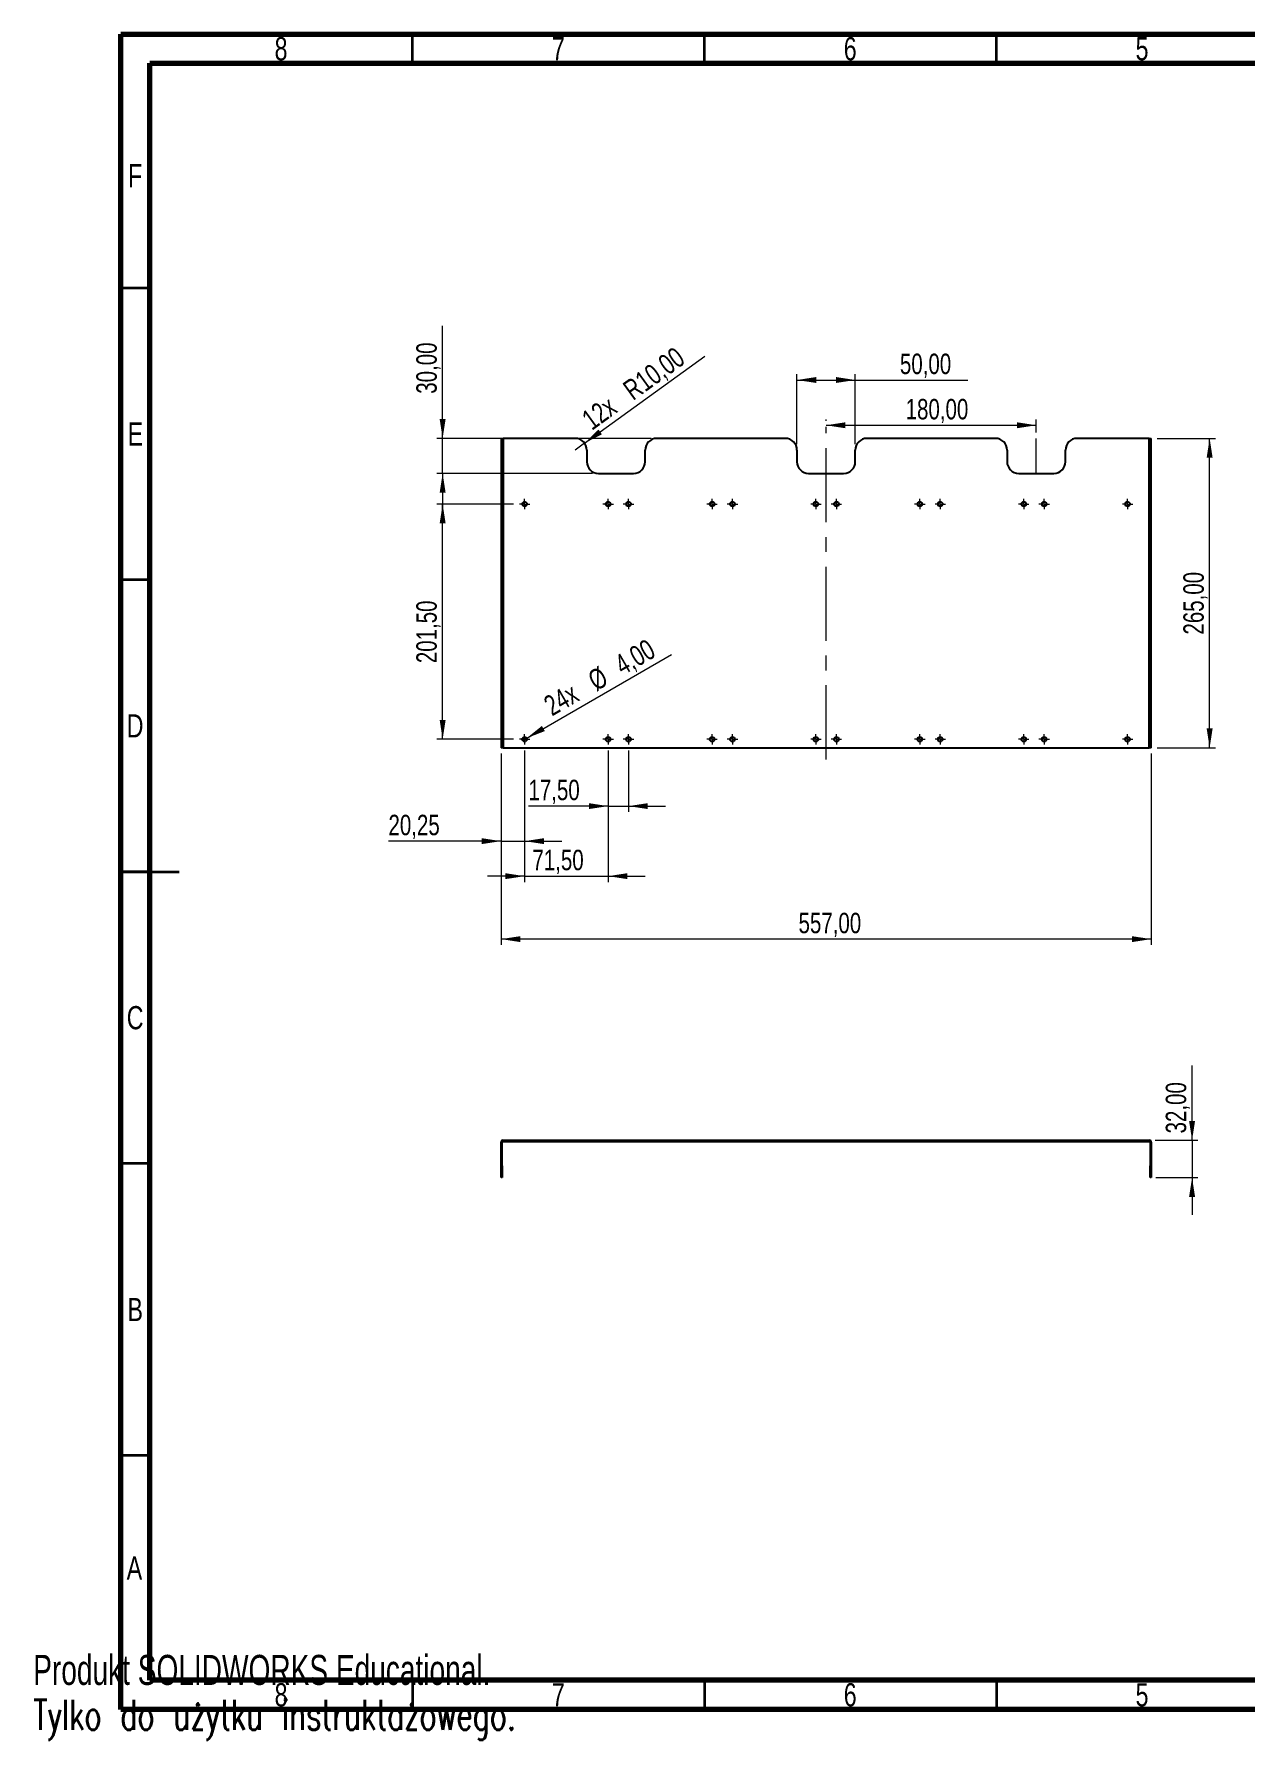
# Model space of a CAD drawing. Header units: millimetres. Extents: x 0 to 415, y 0 to 292.
# Drawn here: x 0.2 to 207.6, y -0.2 to 292 of the extents above; entities that cross this region are included whole.
import ezdxf

# ---------------------------------------------------------------- set-up
doc = ezdxf.new("R2010")
doc.units = ezdxf.units.MM
doc.linetypes.add('CENTERX2', pattern=[20.32, 12.7, -2.54, 2.54, -2.54])
doc.styles.add('SLDTEXTSTYLE0', font='TXT', dxfattribs={"width": 0.75})
doc.styles.add('SLDTEXTSTYLE4', font='TXT', dxfattribs={"width": 0.7})
doc.styles.add('SLDTEXTSTYLE5', font='TXT', dxfattribs={"width": 0.7, "bigfont": 'bigfont'})
doc.dimstyles.new('SLDDIMSTYLE0', dxfattribs={"dimtxt": 3.5, "dimasz": 3.302, "dimexe": 0, "dimexo": 0.0625, "dimgap": 0.875, "dimtad": 1, "dimlfac": 5, "dimrnd": 1e-09, "dimzin": 12, "dimdsep": 46, "dimtxsty": 'SLDTEXTSTYLE0', "dimsah": 1, "dimcen": 0.09, "dimadec": 0, "dimazin": 3, "dimtfac": 1, "dimtmove": 0, "dimatfit": 0, "dimfxl": 1, "dimfrac": 2, "dimtolj": 1, "dimtzin": 12, "dimarcsym": 0})
doc.dimstyles.new('SLDDIMSTYLE1', dxfattribs={"dimtxt": 3.5, "dimasz": 3.302, "dimexe": 0, "dimexo": 0.0625, "dimgap": 0.875, "dimtad": 1, "dimlfac": 5, "dimrnd": 1e-09, "dimzin": 12, "dimdsep": 46, "dimtxsty": 'SLDTEXTSTYLE0', "dimsah": 1, "dimcen": 0.09, "dimadec": 0, "dimazin": 3, "dimtfac": 1, "dimtofl": 0, "dimtmove": 0, "dimatfit": 3, "dimfxl": 1, "dimfrac": 2, "dimtolj": 1, "dimtzin": 12, "dimarcsym": 0})
doc.dimstyles.new('SLDDIMSTYLE2', dxfattribs={"dimtxt": 3.5, "dimasz": 3.302, "dimexe": 0, "dimexo": 0.0625, "dimgap": 0.875, "dimtad": 1, "dimlfac": 5, "dimrnd": 1e-09, "dimzin": 12, "dimdsep": 46, "dimtxsty": 'SLDTEXTSTYLE0', "dimblk1": 'NONE', "dimsah": 1, "dimcen": 0, "dimadec": 0, "dimazin": 3, "dimtfac": 1, "dimtmove": 0, "dimatfit": 3, "dimldrblk": 'NONE', "dimfxl": 1, "dimfrac": 2, "dimtolj": 1, "dimtzin": 12, "dimarcsym": 0})
doc.dimstyles.new('SLDDIMSTYLE3', dxfattribs={"dimtxt": 3.5, "dimasz": 3.302, "dimexe": 0, "dimexo": 0.0625, "dimgap": 0.875, "dimtad": 1, "dimlfac": 5, "dimrnd": 1e-09, "dimzin": 12, "dimdsep": 46, "dimtxsty": 'SLDTEXTSTYLE0', "dimsah": 1, "dimcen": 0, "dimadec": 0, "dimazin": 3, "dimtfac": 1, "dimtofl": 0, "dimtmove": 0, "dimatfit": 3, "dimfxl": 1, "dimfrac": 2, "dimtolj": 1, "dimtzin": 12, "dimarcsym": 0})

# ---------------------------------------------------------------- blocks, each defined once
blk = doc.blocks.new('_D')
at = {"color": 7, "linetype": 'Continuous', "lineweight": 0}
for p, q in [((198.53, 102.5), (198.53, 115.31)), ((192.19, 102.5), (199.53, 102.5)), ((198.53, 102.5), (198.53, 96.1)), ((192.34, 96.1), (199.53, 96.1)), ((198.53, 96.1), (198.53, 89.75))]:
    blk.add_line(p, q, dxfattribs=at)
at = {"color": 7, "linetype": 'Continuous', "lineweight": 18}
for points in [[(198.53, 102.5), (199.04, 105.8), (198.02, 105.8)], [(198.53, 96.1), (198.02, 92.8), (199.04, 92.8)]]:
    blk.add_solid(points, dxfattribs=at)
at = {"color": 7, "linetype": 'Continuous', "lineweight": 18, "insert": (194.02, 103.67), "char_height": 3.5, "attachment_point": 1, "rotation": 90, "style": 'SLDTEXTSTYLE0'}
blk.add_mtext('32,00', dxfattribs=at)
blk = doc.blocks.new('_D_1')
at = {"color": 7, "linetype": 'Continuous', "lineweight": 0}
for p, q in [((80.14, 168.74), (80.14, 135.96)), ((191.54, 168.74), (191.54, 135.96)), ((191.54, 136.96), (80.14, 136.96))]:
    blk.add_line(p, q, dxfattribs=at)
at = {"color": 7, "linetype": 'Continuous', "lineweight": 18}
for points in [[(80.14, 136.96), (83.44, 136.45), (83.44, 137.46)], [(191.54, 136.96), (188.24, 137.46), (188.24, 136.45)]]:
    blk.add_solid(points, dxfattribs=at)
at = {"color": 7, "linetype": 'Continuous', "lineweight": 18, "insert": (131.11, 141.47), "char_height": 3.5, "attachment_point": 1, "style": 'SLDTEXTSTYLE0'}
blk.add_mtext('557,00', dxfattribs=at)
blk = doc.blocks.new('_D_2')
at = {"color": 7, "linetype": 'Continuous', "lineweight": 0}
for p, q in [((80.14, 168.74), (80.14, 152.74)), ((84.19, 169.29), (84.19, 152.74)), ((80.14, 153.74), (60.86, 153.74)), ((80.14, 153.74), (84.19, 153.74)), ((84.19, 153.74), (90.54, 153.74))]:
    blk.add_line(p, q, dxfattribs=at)
at = {"color": 7, "linetype": 'Continuous', "lineweight": 18}
for points in [[(80.14, 153.74), (76.84, 154.25), (76.84, 153.24)], [(84.19, 153.74), (87.49, 153.24), (87.49, 154.25)]]:
    blk.add_solid(points, dxfattribs=at)
at = {"color": 7, "linetype": 'Continuous', "lineweight": 18, "insert": (60.86, 158.26), "char_height": 3.5, "attachment_point": 1, "style": 'SLDTEXTSTYLE0'}
blk.add_mtext('20,25', dxfattribs=at)
blk = doc.blocks.new('_D_3')
at = {"color": 7, "linetype": 'Continuous', "lineweight": 0}
for p, q in [((84.19, 169.29), (84.19, 146.74)), ((98.49, 169.29), (98.49, 146.74)), ((84.19, 147.74), (77.84, 147.74)), ((84.19, 147.74), (98.49, 147.74)), ((98.49, 147.74), (104.84, 147.74))]:
    blk.add_line(p, q, dxfattribs=at)
at = {"color": 7, "linetype": 'Continuous', "lineweight": 18}
for points in [[(84.19, 147.74), (80.89, 148.25), (80.89, 147.24)], [(98.49, 147.74), (101.79, 147.24), (101.79, 148.25)]]:
    blk.add_solid(points, dxfattribs=at)
at = {"color": 7, "linetype": 'Continuous', "lineweight": 18, "insert": (85.52, 152.26), "char_height": 3.5, "attachment_point": 1, "style": 'SLDTEXTSTYLE0'}
blk.add_mtext('71,50', dxfattribs=at)
blk = doc.blocks.new('_D_4')
at = {"color": 7, "linetype": 'Continuous', "lineweight": 0}
for p, q in [((98.49, 169.29), (98.49, 158.74)), ((101.99, 169.29), (101.99, 158.74)), ((98.49, 159.74), (84.84, 159.74)), ((98.49, 159.74), (101.99, 159.74)), ((101.99, 159.74), (108.34, 159.74))]:
    blk.add_line(p, q, dxfattribs=at)
at = {"color": 7, "linetype": 'Continuous', "lineweight": 18}
for points in [[(98.49, 159.74), (95.19, 160.25), (95.19, 159.24)], [(101.99, 159.74), (105.29, 159.24), (105.29, 160.25)]]:
    blk.add_solid(points, dxfattribs=at)
at = {"color": 7, "linetype": 'Continuous', "lineweight": 18, "insert": (84.84, 164.26), "char_height": 3.5, "attachment_point": 1, "style": 'SLDTEXTSTYLE0'}
blk.add_mtext('17,50', dxfattribs=at)
blk = doc.blocks.new('_D_5')
at = {"color": 7, "linetype": 'Continuous', "lineweight": 0}
for q in [(109.33, 185.71), (83.84, 170.99)]:
    blk.add_line((84.54, 171.39), q, dxfattribs=at)
at = {"color": 7, "linetype": 'Continuous', "lineweight": 18}
blk.add_solid([(84.54, 171.39), (87.65, 172.6), (87.14, 173.48)], dxfattribs=at)
at = {"color": 7, "linetype": 'Continuous', "lineweight": 18, "char_height": 3.5, "attachment_point": 1, "rotation": 30, "style": 'SLDTEXTSTYLE0'}
for s, insert in [('4,00', (99.23, 185.11)), ('%%c', (94.68, 182.42)), ('24x', (87.12, 178.12))]:
    blk.add_mtext(s, dxfattribs=dict(at, insert=insert))
blk = doc.blocks.new('_None')
blk = doc.blocks.new('_D_6')
at = {"color": 7, "linetype": 'Continuous', "lineweight": 0}
for p, q in [((192.54, 222.74), (202.54, 222.74)), ((201.54, 169.74), (201.54, 222.74)), ((192.54, 169.74), (202.54, 169.74))]:
    blk.add_line(p, q, dxfattribs=at)
at = {"color": 7, "linetype": 'Continuous', "lineweight": 18}
for points in [[(201.54, 222.74), (201.03, 219.44), (202.05, 219.44)], [(201.54, 169.74), (202.05, 173.05), (201.03, 173.05)]]:
    blk.add_solid(points, dxfattribs=at)
at = {"color": 7, "linetype": 'Continuous', "lineweight": 18, "insert": (197.03, 189.13), "char_height": 3.5, "attachment_point": 1, "rotation": 90, "style": 'SLDTEXTSTYLE0'}
blk.add_mtext('265,00', dxfattribs=at)
blk = doc.blocks.new('_D_7')
at = {"color": 7, "linetype": 'Continuous', "lineweight": 0}
for p, q in [((130.84, 221.74), (130.84, 233.74)), ((130.84, 232.74), (140.84, 232.74)), ((140.84, 221.74), (140.84, 233.74)), ((140.84, 232.74), (160.12, 232.74))]:
    blk.add_line(p, q, dxfattribs=at)
at = {"color": 7, "linetype": 'Continuous', "lineweight": 18}
for points in [[(130.84, 232.74), (134.14, 232.24), (134.14, 233.25)], [(140.84, 232.74), (137.54, 233.25), (137.54, 232.24)]]:
    blk.add_solid(points, dxfattribs=at)
at = {"color": 7, "linetype": 'Continuous', "lineweight": 18, "insert": (148.48, 237.26), "char_height": 3.5, "attachment_point": 1, "style": 'SLDTEXTSTYLE0'}
blk.add_mtext('50,00', dxfattribs=at)
blk = doc.blocks.new('_D_8')
at = {"color": 7, "linetype": 'Continuous', "lineweight": 0}
for p, q in [((135.84, 225.74), (135.84, 225.99)), ((171.84, 223.74), (171.84, 225.99)), ((135.84, 224.99), (171.84, 224.99))]:
    blk.add_line(p, q, dxfattribs=at)
at = {"color": 7, "linetype": 'Continuous', "lineweight": 18}
for points in [[(135.84, 224.99), (139.14, 224.48), (139.14, 225.5)], [(171.84, 224.99), (168.54, 225.5), (168.54, 224.48)]]:
    blk.add_solid(points, dxfattribs=at)
at = {"color": 7, "linetype": 'Continuous', "lineweight": 18, "insert": (149.46, 229.5), "char_height": 3.5, "attachment_point": 1, "style": 'SLDTEXTSTYLE0'}
blk.add_mtext('180,00', dxfattribs=at)
blk = doc.blocks.new('_D_9')
at = {"color": 7, "linetype": 'Continuous', "lineweight": 0}
for p, q in [((70.14, 222.74), (70.14, 242.02)), ((105.84, 222.74), (69.14, 222.74)), ((70.14, 216.74), (70.14, 222.74)), ((95.84, 216.74), (69.14, 216.74)), ((70.14, 216.74), (70.14, 210.39))]:
    blk.add_line(p, q, dxfattribs=at)
at = {"color": 7, "linetype": 'Continuous', "lineweight": 18}
for points in [[(70.14, 222.74), (70.65, 226.05), (69.63, 226.05)], [(70.14, 216.74), (69.63, 213.44), (70.65, 213.44)]]:
    blk.add_solid(points, dxfattribs=at)
at = {"color": 7, "linetype": 'Continuous', "lineweight": 18, "insert": (65.63, 230.39), "char_height": 3.5, "attachment_point": 1, "rotation": 90, "style": 'SLDTEXTSTYLE0'}
blk.add_mtext('30,00', dxfattribs=at)
blk = doc.blocks.new('_D_10')
at = {"color": 7, "linetype": 'Continuous', "lineweight": 0}
for q in [(115.05, 236.82), (92.84, 220.74)]:
    blk.add_line((94.46, 221.92), q, dxfattribs=at)
at = {"color": 7, "linetype": 'Continuous', "lineweight": 18}
blk.add_solid([(94.46, 221.92), (97.43, 223.44), (96.84, 224.26)], dxfattribs=at)
at = {"color": 7, "linetype": 'Continuous', "lineweight": 18, "char_height": 3.5, "attachment_point": 1, "rotation": 35.9043, "style": 'SLDTEXTSTYLE0'}
for s, insert in [('R10,00', (100.71, 231.96)), ('12x', (93.65, 226.85))]:
    blk.add_mtext(s, dxfattribs=dict(at, insert=insert))
blk = doc.blocks.new('_D_11')
at = {"color": 7, "linetype": 'Continuous', "lineweight": 0}
for p, q in [((82.29, 211.49), (69.14, 211.49)), ((70.14, 171.19), (70.14, 211.49)), ((82.29, 171.19), (69.14, 171.19))]:
    blk.add_line(p, q, dxfattribs=at)
at = {"color": 7, "linetype": 'Continuous', "lineweight": 18}
for points in [[(70.14, 211.49), (69.63, 208.19), (70.65, 208.19)], [(70.14, 171.19), (70.65, 174.5), (69.63, 174.5)]]:
    blk.add_solid(points, dxfattribs=at)
at = {"color": 7, "linetype": 'Continuous', "lineweight": 18, "insert": (65.63, 184.23), "char_height": 3.5, "attachment_point": 1, "rotation": 90, "style": 'SLDTEXTSTYLE0'}
blk.add_mtext('201,50', dxfattribs=at)
blk = doc.blocks.new('SW_CENTERMARKSYMBOL_0')
at = {"color": 0, "linetype": 'Continuous', "lineweight": 18}
for p, q in [((-0.5, 0), (-0.9, 0)), ((0, 0), (-0.5, 0)), ((0, 0.5), (0, 0.9)), ((0, 0), (0, 0.5)), ((0, 0), (0, -0.5)), ((0, 0), (0.5, 0)), ((0.5, 0), (0.9, 0)), ((0, -0.5), (0, -0.9))]:
    blk.add_line(p, q, dxfattribs=at)
blk = doc.blocks.new('SW_CENTERMARKSYMBOL_1')
at = {"color": 0, "linetype": 'Continuous', "lineweight": 18}
for p, q in [((-0.5, 0), (-0.9, 0)), ((0, 0), (-0.5, 0)), ((0, 0.5), (0, 0.9)), ((0, 0), (0, 0.5)), ((0, 0), (0, -0.5)), ((0, 0), (0.5, 0)), ((0.5, 0), (0.9, 0)), ((0, -0.5), (0, -0.9))]:
    blk.add_line(p, q, dxfattribs=at)
blk = doc.blocks.new('SW_CENTERMARKSYMBOL_2')
at = {"color": 0, "linetype": 'Continuous', "lineweight": 18}
for p, q in [((-0.5, 0), (-0.9, 0)), ((0, 0), (-0.5, 0)), ((0, 0.5), (0, 0.9)), ((0, 0), (0, 0.5)), ((0, 0), (0, -0.5)), ((0, 0), (0.5, 0)), ((0.5, 0), (0.9, 0)), ((0, -0.5), (0, -0.9))]:
    blk.add_line(p, q, dxfattribs=at)
blk = doc.blocks.new('SW_CENTERMARKSYMBOL_3')
at = {"color": 0, "linetype": 'Continuous', "lineweight": 18}
for p, q in [((-0.5, 0), (-0.9, 0)), ((0, 0), (-0.5, 0)), ((0, 0.5), (0, 0.9)), ((0, 0), (0, 0.5)), ((0, 0), (0, -0.5)), ((0, 0), (0.5, 0)), ((0.5, 0), (0.9, 0)), ((0, -0.5), (0, -0.9))]:
    blk.add_line(p, q, dxfattribs=at)
blk = doc.blocks.new('SW_CENTERMARKSYMBOL_4')
at = {"color": 0, "linetype": 'Continuous', "lineweight": 18}
for p, q in [((-0.5, 0), (-0.9, 0)), ((0, 0), (-0.5, 0)), ((0, 0.5), (0, 0.9)), ((0, 0), (0, 0.5)), ((0, 0), (0, -0.5)), ((0, 0), (0.5, 0)), ((0.5, 0), (0.9, 0)), ((0, -0.5), (0, -0.9))]:
    blk.add_line(p, q, dxfattribs=at)
blk = doc.blocks.new('SW_CENTERMARKSYMBOL_5')
at = {"color": 0, "linetype": 'Continuous', "lineweight": 18}
for p, q in [((-0.5, 0), (-0.9, 0)), ((0, 0), (-0.5, 0)), ((0, 0.5), (0, 0.9)), ((0, 0), (0, 0.5)), ((0, 0), (0, -0.5)), ((0, 0), (0.5, 0)), ((0.5, 0), (0.9, 0)), ((0, -0.5), (0, -0.9))]:
    blk.add_line(p, q, dxfattribs=at)
blk = doc.blocks.new('SW_CENTERMARKSYMBOL_6')
at = {"color": 0, "linetype": 'Continuous', "lineweight": 18}
for p, q in [((-0.5, 0), (-0.9, 0)), ((0, 0), (-0.5, 0)), ((0, 0.5), (0, 0.9)), ((0, 0), (0, 0.5)), ((0, 0), (0, -0.5)), ((0, 0), (0.5, 0)), ((0.5, 0), (0.9, 0)), ((0, -0.5), (0, -0.9))]:
    blk.add_line(p, q, dxfattribs=at)
blk = doc.blocks.new('SW_CENTERMARKSYMBOL_7')
at = {"color": 0, "linetype": 'Continuous', "lineweight": 18}
for p, q in [((-0.5, 0), (-0.9, 0)), ((0, 0), (-0.5, 0)), ((0, 0.5), (0, 0.9)), ((0, 0), (0, 0.5)), ((0, 0), (0, -0.5)), ((0, 0), (0.5, 0)), ((0.5, 0), (0.9, 0)), ((0, -0.5), (0, -0.9))]:
    blk.add_line(p, q, dxfattribs=at)
blk = doc.blocks.new('SW_CENTERMARKSYMBOL_8')
at = {"color": 0, "linetype": 'Continuous', "lineweight": 18}
for p, q in [((-0.5, 0), (-0.9, 0)), ((0, 0), (-0.5, 0)), ((0, 0.5), (0, 0.9)), ((0, 0), (0, 0.5)), ((0, 0), (0, -0.5)), ((0, 0), (0.5, 0)), ((0.5, 0), (0.9, 0)), ((0, -0.5), (0, -0.9))]:
    blk.add_line(p, q, dxfattribs=at)
blk = doc.blocks.new('SW_CENTERMARKSYMBOL_9')
at = {"color": 0, "linetype": 'Continuous', "lineweight": 18}
for p, q in [((-0.5, 0), (-0.9, 0)), ((0, 0), (-0.5, 0)), ((0, 0.5), (0, 0.9)), ((0, 0), (0, 0.5)), ((0, 0), (0, -0.5)), ((0, 0), (0.5, 0)), ((0.5, 0), (0.9, 0)), ((0, -0.5), (0, -0.9))]:
    blk.add_line(p, q, dxfattribs=at)
blk = doc.blocks.new('SW_CENTERMARKSYMBOL_10')
at = {"color": 0, "linetype": 'Continuous', "lineweight": 18}
for p, q in [((-0.5, 0), (-0.9, 0)), ((0, 0), (-0.5, 0)), ((0, 0.5), (0, 0.9)), ((0, 0), (0, 0.5)), ((0, 0), (0, -0.5)), ((0, 0), (0.5, 0)), ((0.5, 0), (0.9, 0)), ((0, -0.5), (0, -0.9))]:
    blk.add_line(p, q, dxfattribs=at)
blk = doc.blocks.new('SW_CENTERMARKSYMBOL_11')
at = {"color": 0, "linetype": 'Continuous', "lineweight": 18}
for p, q in [((-0.5, 0), (-0.9, 0)), ((0, 0), (-0.5, 0)), ((0, 0.5), (0, 0.9)), ((0, 0), (0, 0.5)), ((0, 0), (0, -0.5)), ((0, 0), (0.5, 0)), ((0.5, 0), (0.9, 0)), ((0, -0.5), (0, -0.9))]:
    blk.add_line(p, q, dxfattribs=at)
blk = doc.blocks.new('SW_CENTERMARKSYMBOL_12')
at = {"color": 0, "linetype": 'Continuous', "lineweight": 18}
for p, q in [((-0.5, 0), (-0.9, 0)), ((0, 0), (-0.5, 0)), ((0, 0.5), (0, 0.9)), ((0, 0), (0, 0.5)), ((0, 0), (0, -0.5)), ((0, 0), (0.5, 0)), ((0.5, 0), (0.9, 0)), ((0, -0.5), (0, -0.9))]:
    blk.add_line(p, q, dxfattribs=at)
blk = doc.blocks.new('SW_CENTERMARKSYMBOL_13')
at = {"color": 0, "linetype": 'Continuous', "lineweight": 18}
for p, q in [((-0.5, 0), (-0.9, 0)), ((0, 0), (-0.5, 0)), ((0, 0.5), (0, 0.9)), ((0, 0), (0, 0.5)), ((0, 0), (0, -0.5)), ((0, 0), (0.5, 0)), ((0.5, 0), (0.9, 0)), ((0, -0.5), (0, -0.9))]:
    blk.add_line(p, q, dxfattribs=at)
blk = doc.blocks.new('SW_CENTERMARKSYMBOL_14')
at = {"color": 0, "linetype": 'Continuous', "lineweight": 18}
for p, q in [((-0.5, 0), (-0.9, 0)), ((0, 0), (-0.5, 0)), ((0, 0.5), (0, 0.9)), ((0, 0), (0, 0.5)), ((0, 0), (0, -0.5)), ((0, 0), (0.5, 0)), ((0.5, 0), (0.9, 0)), ((0, -0.5), (0, -0.9))]:
    blk.add_line(p, q, dxfattribs=at)
blk = doc.blocks.new('SW_CENTERMARKSYMBOL_15')
at = {"color": 0, "linetype": 'Continuous', "lineweight": 18}
for p, q in [((-0.5, 0), (-0.9, 0)), ((0, 0), (-0.5, 0)), ((0, 0.5), (0, 0.9)), ((0, 0), (0, 0.5)), ((0, 0), (0, -0.5)), ((0, 0), (0.5, 0)), ((0.5, 0), (0.9, 0)), ((0, -0.5), (0, -0.9))]:
    blk.add_line(p, q, dxfattribs=at)
blk = doc.blocks.new('SW_CENTERMARKSYMBOL_16')
at = {"color": 0, "linetype": 'Continuous', "lineweight": 18}
for p, q in [((-0.5, 0), (-0.9, 0)), ((0, 0), (-0.5, 0)), ((0, 0.5), (0, 0.9)), ((0, 0), (0, 0.5)), ((0, 0), (0, -0.5)), ((0, 0), (0.5, 0)), ((0.5, 0), (0.9, 0)), ((0, -0.5), (0, -0.9))]:
    blk.add_line(p, q, dxfattribs=at)
blk = doc.blocks.new('SW_CENTERMARKSYMBOL_17')
at = {"color": 0, "linetype": 'Continuous', "lineweight": 18}
for p, q in [((-0.5, 0), (-0.9, 0)), ((0, 0), (-0.5, 0)), ((0, 0.5), (0, 0.9)), ((0, 0), (0, 0.5)), ((0, 0), (0, -0.5)), ((0, 0), (0.5, 0)), ((0.5, 0), (0.9, 0)), ((0, -0.5), (0, -0.9))]:
    blk.add_line(p, q, dxfattribs=at)
blk = doc.blocks.new('SW_CENTERMARKSYMBOL_18')
at = {"color": 0, "linetype": 'Continuous', "lineweight": 18}
for p, q in [((-0.5, 0), (-0.9, 0)), ((0, 0), (-0.5, 0)), ((0, 0.5), (0, 0.9)), ((0, 0), (0, 0.5)), ((0, 0), (0, -0.5)), ((0, 0), (0.5, 0)), ((0.5, 0), (0.9, 0)), ((0, -0.5), (0, -0.9))]:
    blk.add_line(p, q, dxfattribs=at)
blk = doc.blocks.new('SW_CENTERMARKSYMBOL_19')
at = {"color": 0, "linetype": 'Continuous', "lineweight": 18}
for p, q in [((-0.5, 0), (-0.9, 0)), ((0, 0), (-0.5, 0)), ((0, 0.5), (0, 0.9)), ((0, 0), (0, 0.5)), ((0, 0), (0, -0.5)), ((0, 0), (0.5, 0)), ((0.5, 0), (0.9, 0)), ((0, -0.5), (0, -0.9))]:
    blk.add_line(p, q, dxfattribs=at)
blk = doc.blocks.new('SW_CENTERMARKSYMBOL_20')
at = {"color": 0, "linetype": 'Continuous', "lineweight": 18}
for p, q in [((-0.5, 0), (-0.9, 0)), ((0, 0), (-0.5, 0)), ((0, 0.5), (0, 0.9)), ((0, 0), (0, 0.5)), ((0, 0), (0, -0.5)), ((0, 0), (0.5, 0)), ((0.5, 0), (0.9, 0)), ((0, -0.5), (0, -0.9))]:
    blk.add_line(p, q, dxfattribs=at)
blk = doc.blocks.new('SW_CENTERMARKSYMBOL_21')
at = {"color": 0, "linetype": 'Continuous', "lineweight": 18}
for p, q in [((-0.5, 0), (-0.9, 0)), ((0, 0), (-0.5, 0)), ((0, 0.5), (0, 0.9)), ((0, 0), (0, 0.5)), ((0, 0), (0, -0.5)), ((0, 0), (0.5, 0)), ((0.5, 0), (0.9, 0)), ((0, -0.5), (0, -0.9))]:
    blk.add_line(p, q, dxfattribs=at)
blk = doc.blocks.new('SW_CENTERMARKSYMBOL_22')
at = {"color": 0, "linetype": 'Continuous', "lineweight": 18}
for p, q in [((-0.5, 0), (-0.9, 0)), ((0, 0), (-0.5, 0)), ((0, 0.5), (0, 0.9)), ((0, 0), (0, 0.5)), ((0, 0), (0, -0.5)), ((0, 0), (0.5, 0)), ((0.5, 0), (0.9, 0)), ((0, -0.5), (0, -0.9))]:
    blk.add_line(p, q, dxfattribs=at)
blk = doc.blocks.new('SW_CENTERMARKSYMBOL_23')
at = {"color": 0, "linetype": 'Continuous', "lineweight": 18}
for p, q in [((-0.5, 0), (-0.9, 0)), ((0, 0), (-0.5, 0)), ((0, 0.5), (0, 0.9)), ((0, 0), (0, 0.5)), ((0, 0), (0, -0.5)), ((0, 0), (0.5, 0)), ((0.5, 0), (0.9, 0)), ((0, -0.5), (0, -0.9))]:
    blk.add_line(p, q, dxfattribs=at)

msp = doc.modelspace()

# ---------------------------------------------------------------- linework, layer by layer
at = {"color": 7, "linetype": 'Continuous', "lineweight": 70}
for p, q in [((15, 5), (15, 292)), ((15, 292), (415, 292)), ((20, 10), (20, 287)), ((20, 287), (410, 287)), ((410, 10), (20, 10)), ((415, 5), (15, 5))]:
    msp.add_line(p, q, dxfattribs=at)
at = {"color": 7, "linetype": 'Continuous', "lineweight": 35}
for p, q in [((65, 287), (65, 292)), ((115, 287), (115, 292)), ((165, 287), (165, 292)), ((20, 248.5), (15, 248.5)), ((20, 198.5), (15, 198.5)), ((15, 148.5), (25, 148.5)), ((20, 148.5), (15, 148.5)), ((20, 98.5), (15, 98.5)), ((20, 48.5), (15, 48.5)), ((65, 10), (65, 5)), ((115, 10), (115, 5)), ((165, 10), (165, 5))]:
    msp.add_line(p, q, dxfattribs=at)
at = {"color": 7, "linetype": 'Continuous', "lineweight": 25}
for p, q in [((80.1403, 222.7433), (80.1403, 169.7433)), ((80.1403, 222.7433), (80.4876, 222.7433)), ((80.4876, 222.7433), (80.4876, 169.7433)), ((92.8403, 222.7433), (80.4876, 222.7433)), ((128.8403, 222.7433), (106.8403, 222.7433)), ((164.8403, 222.7433), (142.8403, 222.7433)), ((191.193, 222.7433), (178.8403, 222.7433)), ((191.193, 169.7433), (191.193, 222.7433)), ((191.193, 222.7433), (191.5403, 222.7433)), ((191.5403, 169.7433), (191.5403, 222.7433)), ((94.8403, 220.7433), (94.8403, 218.7433)), ((104.8403, 218.7433), (104.8403, 220.7433)), ((130.8403, 220.7433), (130.8403, 218.7433)), ((140.8403, 218.7433), (140.8403, 220.7433)), ((166.8403, 220.7433), (166.8403, 218.7433)), ((176.8403, 218.7433), (176.8403, 220.7433)), ((96.8403, 216.7433), (102.8403, 216.7433)), ((132.8403, 216.7433), (138.8403, 216.7433)), ((168.8403, 216.7433), (174.8403, 216.7433)), ((80.4876, 169.7433), (80.1403, 169.7433)), ((80.4876, 169.7433), (191.193, 169.7433)), ((191.5403, 169.7433), (191.193, 169.7433)), ((80.4876, 102.3025), (80.4876, 102.5025)), ((80.4876, 102.5025), (191.193, 102.5025)), ((80.4876, 102.3025), (191.193, 102.3025)), ((191.193, 102.3025), (191.193, 102.5025)), ((80.3403, 102.1552), (80.1403, 102.1552)), ((80.1403, 98.1025), (80.1403, 102.1552)), ((80.3403, 98.1025), (80.3403, 102.1552)), ((191.3403, 102.1552), (191.5403, 102.1552)), ((191.3403, 102.1552), (191.3403, 98.1025)), ((191.5403, 102.1552), (191.5403, 98.1025)), ((80.1403, 98.1025), (80.3403, 98.1025)), ((80.1403, 96.1025), (80.1403, 98.1025)), ((80.3403, 98.1025), (80.3403, 96.1025)), ((191.3403, 98.1025), (191.5403, 98.1025)), ((191.3403, 96.1025), (191.3403, 98.1025)), ((191.5403, 98.1025), (191.5403, 96.1025)), ((80.3403, 96.1025), (80.1403, 96.1025)), ((191.5403, 96.1025), (191.3403, 96.1025))]:
    msp.add_line(p, q, dxfattribs=at)
at = {"color": 7, "linetype": 'CENTERX2', "lineweight": 18}
for p, q in [((135.8403, 167.7433), (135.8403, 224.7433)), ((171.8403, 216.7433), (171.8403, 222.7433))]:
    msp.add_line(p, q, dxfattribs=at)
at = {"color": 7, "linetype": 'Continuous', "lineweight": 25}
for centre in [(84.1903, 211.4933), (98.4903, 211.4933), (101.9903, 211.4933), (116.2903, 211.4933), (119.7903, 211.4933), (134.0903, 211.4933), (137.5903, 211.4933), (151.8903, 211.4933), (155.3903, 211.4933), (169.6903, 211.4933), (173.1903, 211.4933), (187.4903, 211.4933), (84.1903, 171.1933), (98.4903, 171.1933), (101.9903, 171.1933), (116.2903, 171.1933), (119.7903, 171.1933), (134.0903, 171.1933), (137.5903, 171.1933), (151.8903, 171.1933), (155.3903, 171.1933), (169.6903, 171.1933), (173.1903, 171.1933), (187.4903, 171.1933)]:
    msp.add_circle(centre, 0.4, dxfattribs=at)
for centre, radius, start, end in [((92.8403, 220.7433), 2, 0, 90), ((106.8403, 220.7433), 2, 90, 180), ((128.8403, 220.7433), 2, 0, 90), ((142.8403, 220.7433), 2, 90, 180), ((164.8403, 220.7433), 2, 0, 90), ((178.8403, 220.7433), 2, 90, 180), ((96.8403, 218.7433), 2, 180, 270), ((102.8403, 218.7433), 2, 270, 0), ((132.8403, 218.7433), 2, 180, 270), ((138.8403, 218.7433), 2, 270, 0), ((168.8403, 218.7433), 2, 180, 270), ((174.8403, 218.7433), 2, 270, 0), ((80.4876, 102.1552), 0.3473, 90, 180), ((80.4876, 102.1552), 0.1473, 90, 180), ((191.193, 102.1552), 0.3473, 0, 90), ((191.193, 102.1552), 0.1473, 0, 90)]:
    msp.add_arc(centre, radius, start, end, dxfattribs=at)

# ---------------------------------------------------------------- block references
at = {"color": 7, "linetype": 'Continuous', "lineweight": 0}
for name, p in [('SW_CENTERMARKSYMBOL_13', (84.1903, 211.4933)), ('SW_CENTERMARKSYMBOL_14', (98.4903, 211.4933)), ('SW_CENTERMARKSYMBOL_9', (101.9903, 211.4933)), ('SW_CENTERMARKSYMBOL_10', (116.2903, 211.4933)), ('SW_CENTERMARKSYMBOL_21', (119.7903, 211.4933)), ('SW_CENTERMARKSYMBOL_22', (134.0903, 211.4933)), ('SW_CENTERMARKSYMBOL_17', (137.5903, 211.4933)), ('SW_CENTERMARKSYMBOL_18', (151.8903, 211.4933)), ('SW_CENTERMARKSYMBOL_3', (155.3903, 211.4933)), ('SW_CENTERMARKSYMBOL_2', (169.6903, 211.4933)), ('SW_CENTERMARKSYMBOL_6', (173.1903, 211.4933)), ('SW_CENTERMARKSYMBOL_5', (187.4903, 211.4933)), ('SW_CENTERMARKSYMBOL_0', (84.1903, 171.1933)), ('SW_CENTERMARKSYMBOL_12', (98.4903, 171.1933)), ('SW_CENTERMARKSYMBOL_15', (101.9903, 171.1933)), ('SW_CENTERMARKSYMBOL_8', (116.2903, 171.1933)), ('SW_CENTERMARKSYMBOL_11', (119.7903, 171.1933)), ('SW_CENTERMARKSYMBOL_20', (134.0903, 171.1933)), ('SW_CENTERMARKSYMBOL_23', (137.5903, 171.1933)), ('SW_CENTERMARKSYMBOL_16', (151.8903, 171.1933)), ('SW_CENTERMARKSYMBOL_19', (155.3903, 171.1933)), ('SW_CENTERMARKSYMBOL_4', (169.6903, 171.1933)), ('SW_CENTERMARKSYMBOL_1', (173.1903, 171.1933)), ('SW_CENTERMARKSYMBOL_7', (187.4903, 171.1933))]:
    msp.add_blockref(name, p, dxfattribs=at)

# ---------------------------------------------------------------- texts
at = {"color": 7, "linetype": 'Continuous', "lineweight": 0, "char_height": 3.9687, "attachment_point": 2, "style": 'SLDTEXTSTYLE0'}
for s, insert in [('8', (42.46, 291.4843)), ('7', (89.96, 291.4843)), ('6', (139.96, 291.4843)), ('5', (189.96, 291.4843)), ('F', (17.4577, 269.7343)), ('E', (17.5078, 225.4843)), ('D', (17.4527, 175.4843)), ('C', (17.4587, 125.4843)), ('B', (17.4706, 75.4843)), ('A', (17.3397, 31.1943)), ('8', (42.46, 9.4843)), ('7', (89.96, 9.4843)), ('6', (139.96, 9.4843)), ('5', (189.96, 9.4843))]:
    msp.add_mtext(s, dxfattribs=dict(at, insert=insert))
at = {"color": 7, "linetype": 'Continuous', "char_height": 5.1381, "attachment_point": 1}
for s, insert, style in [('Produkt SOLIDWORKS Educational.', (0, 14.3305), 'SLDTEXTSTYLE4'), ('Tylko do użytku instruktażowego.', (0, 6.6234), 'SLDTEXTSTYLE5')]:
    msp.add_mtext(s, dxfattribs=dict(at, insert=insert, style=style))

# ---------------------------------------------------------------- dimensions: what is measured, and where the dimension line sits
at = {"color": 7, "linetype": 'Continuous', "lineweight": 18}
for base, p1, p2, dimstyle, picture, middle in [((70.1403, 222.7433), (96.8403, 216.7433), (106.8403, 222.7433), 'SLDDIMSTYLE0', '_D_9', (70.1403, 236.2051)), ((201.5403, 222.7433), (191.5403, 169.7433), (191.5403, 222.7433), 'SLDDIMSTYLE1', '_D_6', (201.5403, 196.2433)), ((70.1403, 211.4933), (83.2903, 171.1933), (83.2903, 211.4933), 'SLDDIMSTYLE1', '_D_11', (70.1403, 191.3433)), ((198.5313, 96.1025), (191.193, 102.5025), (191.3403, 96.1025), 'SLDDIMSTYLE0', '_D', (198.5313, 109.4888))]:
    dim = msp.add_linear_dim(base=base, p1=p1, p2=p2, angle=90, dimstyle=dimstyle, dxfattribs=at)
    dim.commit()
    dim.dimension.update_dxf_attribs({"geometry": picture, "text_midpoint": middle, "dimtype": 160})
dim = msp.add_radius_dim(center=(92.8403, 220.7433), mpoint=(94.4603, 221.9162), text='12x <>', dimstyle='SLDDIMSTYLE3', dxfattribs=at)
dim.commit()
dim.dimension.update_dxf_attribs({"geometry": '_D_10', "text_midpoint": (105.853, 230.1645), "dimtype": 164})
for base, p1, p2, dimstyle, picture, middle in [((140.8403, 232.7433), (130.8403, 220.7433), (140.8403, 220.7433), 'SLDDIMSTYLE1', '_D_7', (154.3021, 232.7433)), ((171.8403, 224.9897), (135.8403, 224.7433), (171.8403, 222.7433), 'SLDDIMSTYLE1', '_D_8', (156.5754, 224.9897)), ((84.1903, 153.7433), (80.1403, 169.7433), (84.1903, 170.2933), 'SLDDIMSTYLE0', '_D_2', (66.6785, 153.7433)), ((98.4903, 147.7433), (84.1903, 170.2933), (98.4903, 170.2933), 'SLDDIMSTYLE0', '_D_3', (91.3403, 147.7433)), ((80.1403, 136.9554), (191.5403, 169.7433), (80.1403, 169.7433), 'SLDDIMSTYLE1', '_D_1', (138.2263, 136.9554)), ((101.9903, 159.7433), (98.4903, 170.2933), (101.9903, 170.2933), 'SLDDIMSTYLE0', '_D_4', (90.6553, 159.7433))]:
    dim = msp.add_linear_dim(base=base, p1=p1, p2=p2, dimstyle=dimstyle, dxfattribs=at)
    dim.commit()
    dim.dimension.update_dxf_attribs({"geometry": picture, "text_midpoint": middle, "dimtype": 160})
dim = msp.add_diameter_dim_2p(p1=(83.8439, 170.9933), p2=(84.5367, 171.3933), text='24x <>', dimstyle='SLDDIMSTYLE2', dxfattribs=at)
dim.commit()
dim.dimension.update_dxf_attribs({"geometry": '_D_5', "text_midpoint": (99.5464, 180.0592), "dimtype": 163})

doc.saveas('drawing.dxf')
